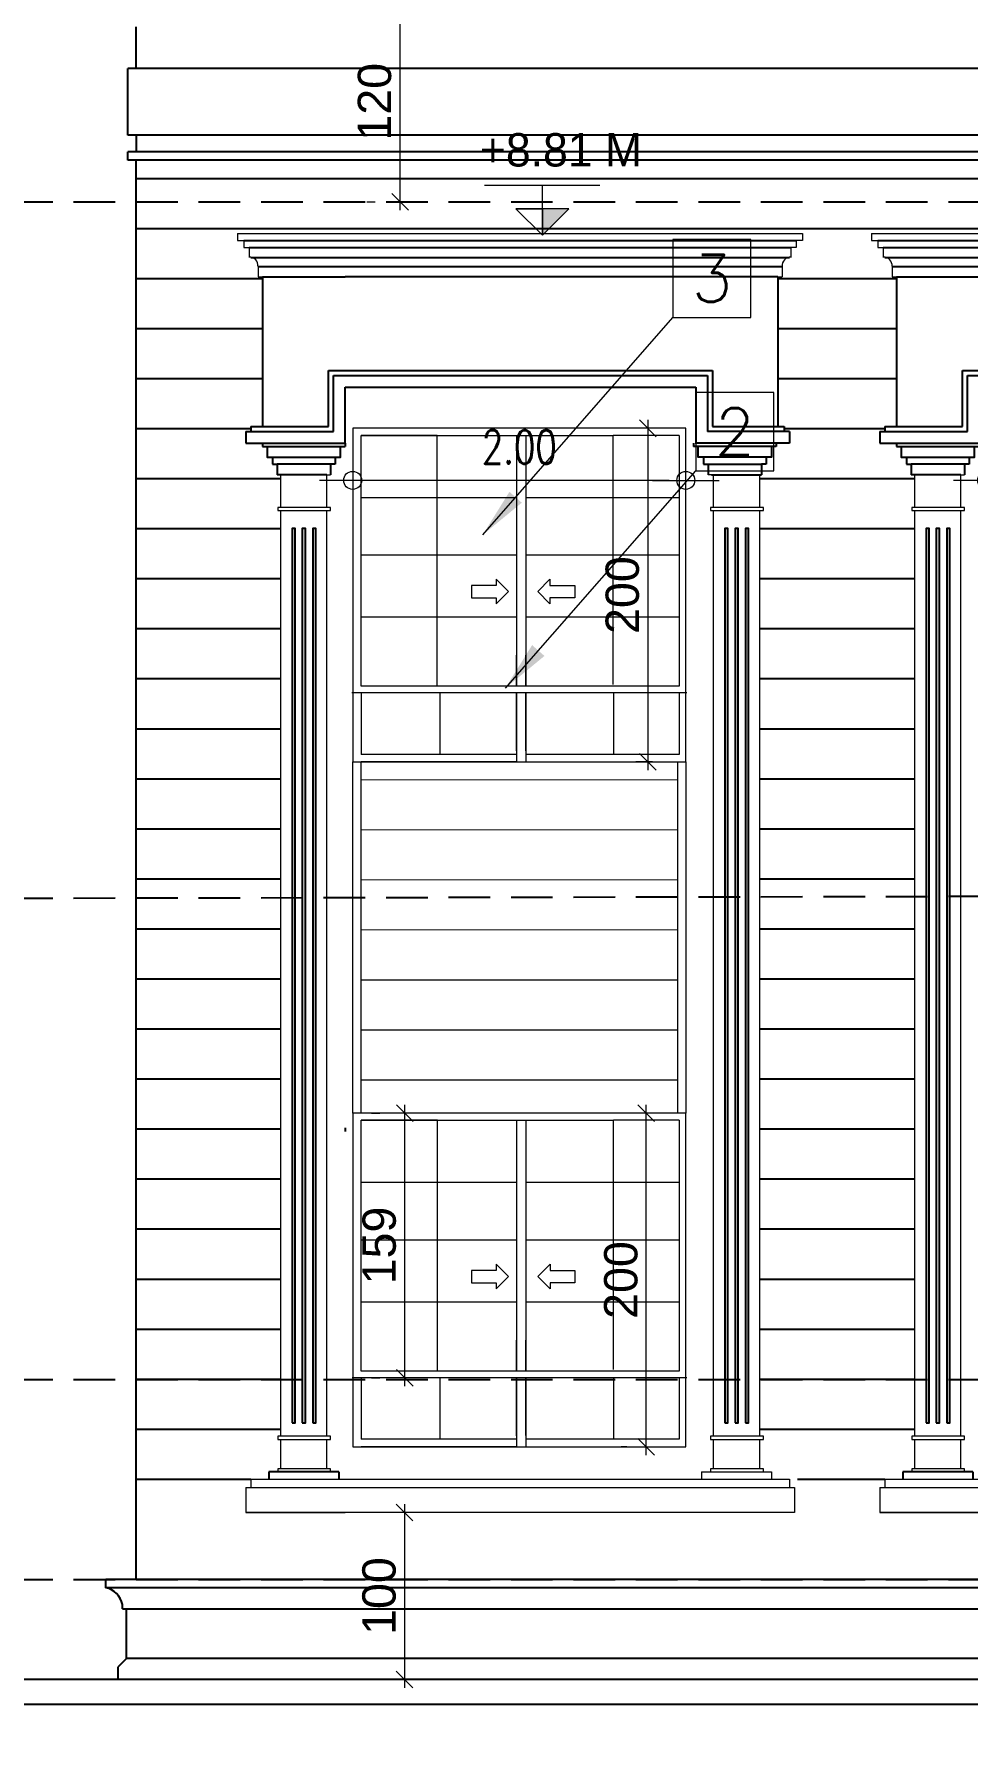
# Model space of a CAD drawing. Header units: millimetres. Extents: x -11627 to -10952, y 10244 to 10588.
# Drawn here: x -11110.8 to -11105.2, y 10409.75 to 10419.96 of the extents above; entities that cross this region are included whole.
import ezdxf
from ezdxf.enums import TextEntityAlignment as Align

# ---------------------------------------------------------------- set-up
doc = ezdxf.new("R2010")
doc.units = ezdxf.units.MM
doc.header["$PDMODE"] = 35
doc.linetypes.add('DOT', pattern=[0.25, 0, -0.25])
doc.linetypes.add('HIDDEN', pattern=[0.375, 0.25, -0.125])
doc.layers.get('0').update_dxf_attribs({"lineweight": 5})
doc.layers.get('DEFPOINTS').update_dxf_attribs({"lineweight": 5})
for name, color, linetype in [('A-ARROW', 1, 'Continuous'), ('A-ELEV 01', 7, 'Continuous'), ('A-ELEV MOULDING', 15, 'Continuous'), ('A-ELEV WINDOW', 150, 'Continuous'), ('A-OUTER DIMENSION', 52, 'Continuous'), ('A-REFLECT UP', 8, 'HIDDEN'), ('A-ROAD', 43, 'Continuous'), ('A-ROOF 01', 36, 'Continuous'), ('elev - cornice', 46, 'Continuous'), ('INSERT TEXT', 1, 'Continuous')]:
    doc.layers.add(name, color=color, linetype=linetype)
for name, color, linetype, lineweight in [('A-GEN DIMS INTERNAL', 86, 'Continuous', 5), ('A-LEVEL TAG', 23, 'Continuous', 9), ('DIM IN', 191, 'Continuous', 5), ('ELEV-BLUE', 32, 'Continuous', 9), ('Notes', 32, 'Continuous', 5)]:
    doc.layers.add(name, color=color, linetype=linetype, lineweight=lineweight)
doc.styles.add('EUROROMAN', font='eur_____.pfb', dxfattribs={"width": 0.8, "height": 0.2})
doc.styles.add('Finish-Square', font='ROMANS.shx', dxfattribs={"height": 0.2})
doc.styles.add('GROUND FLOOR XREF - option 3$0$STYLE1', font='arial.ttf', dxfattribs={"height": 0.2})
doc.styles.add('SIMPLEX', font='romans.shx', dxfattribs={"width": 0.75})
doc.dimstyles.new('D100', dxfattribs={"dimtxt": 0.2, "dimasz": 0.1, "dimexe": 0.18, "dimexo": 0.0625, "dimgap": 0.1, "dimtad": 1, "dimzin": 0, "dimdsep": 46, "dimtxsty": 'SIMPLEX', "dimblk": 'DOT1', "dimcen": 0.1, "dimse1": 1, "dimse2": 1, "dimclrd": 256, "dimclre": 256, "dimclrt": 256, "dimadec": 0, "dimazin": 0, "dimtfac": 5, "dimtix": 1, "dimtmove": 2, "dimatfit": 3, "dimfxl": 1, "dimtolj": 1, "dimtzin": 0, "dimlwd": -1, "dimlwe": -1, "dimarcsym": 0})
doc.dimstyles.new('DIM 100', dxfattribs={"dimtxt": 0.2, "dimasz": 0.1, "dimexe": 0.15, "dimexo": 0.2, "dimgap": 0.05, "dimtad": 1, "dimdec": 0, "dimlfac": 100, "dimzin": 1, "dimdsep": 46, "dimtxsty": 'GROUND FLOOR XREF - option 3$0$STYLE1', "dimblk": 'OBLIQUE', "dimcen": 0.02, "dimdle": 0.05, "dimclrd": 256, "dimclre": 6, "dimclrt": 3, "dimadec": 1, "dimazin": 0, "dimtfac": 0.9, "dimtdec": 0, "dimtix": 1, "dimtofl": 0, "dimtmove": 2, "dimatfit": 3, "dimldrblk": 'ARCHTICK', "dimfxl": 1, "dimtolj": 1, "dimtzin": 12, "dimlwd": -1, "dimlwe": -1, "dimarcsym": 0})

# ---------------------------------------------------------------- blocks, each defined once
blk = doc.blocks.new('_Oblique')
at = {"color": 0, "linetype": 'ByBlock', "lineweight": -2}
blk.add_line((-0.5, -0.5), (0.5, 0.5), dxfattribs=at)
blk = doc.blocks.new('*D41')
at = {"layer": 'A-GEN DIMS INTERNAL', "color": 6, "linetype": 'DOT', "transparency": 16777216}
for p, q in [((-11108.806, 10420.156), (-11108.756, 10420.156)), ((-11108.806, 10418.956), (-11108.756, 10418.956))]:
    blk.add_line(p, q, dxfattribs=at)
at = {"layer": 'A-GEN DIMS INTERNAL', "transparency": 16777216}
blk.add_line((-11108.606, 10418.906), (-11108.606, 10420.206), dxfattribs=at)
at = {"layer": 'DEFPOINTS', "color": 0, "transparency": 16777216}
for p in [(-11108.606, 10420.156, 5.562), (-11108.606, 10420.156), (-11108.606, 10418.956)]:
    blk.add_point(p, dxfattribs=at)
at = {"layer": 'A-GEN DIMS INTERNAL', "transparency": 16777216, "xscale": 0.1, "yscale": 0.1, "zscale": 0.1}
for p, rotation in [((-11108.606, 10420.156), 90), ((-11108.606, 10418.956), 270)]:
    blk.add_blockref('_Oblique', p, dxfattribs=dict(at, rotation=rotation))
at = {"layer": 'A-GEN DIMS INTERNAL', "color": 3, "transparency": 16777216, "insert": (-11108.758, 10419.556), "char_height": 0.2, "attachment_point": 5, "rotation": 90, "style": 'GROUND FLOOR XREF - option 3$0$STYLE1'}
blk.add_mtext('\\A1;120', dxfattribs=at)
blk = doc.blocks.new('_ArchTick')
at = {"color": 0, "linetype": 'ByBlock', "const_width": 0.15}
blk.add_lwpolyline([(-0.5, -0.5), (0.5, 0.5)], dxfattribs=at)
blk = doc.blocks.new('DOT1')
at = {"color": 0}
for p, q in [((0, -2), (0, 2)), ((-2, 0), (2, 0))]:
    blk.add_line(p, q, dxfattribs=at)
blk.add_circle((0, 0), 0.54, dxfattribs=at)
blk = doc.blocks.new('*D49')
at = {"layer": 'A-OUTER DIMENSION', "transparency": 16777216}
blk.add_line((-11113.75, 10423.506), (-11113.75, 10410.045), dxfattribs=at)
at = {"layer": 'DEFPOINTS', "color": 0, "transparency": 16777216}
for p in [(-11107.776, 10423.606, 0), (-11113.75, 10409.945), (-11110.103, 10409.945)]:
    blk.add_point(p, dxfattribs=at)
at = {"layer": 'A-OUTER DIMENSION', "transparency": 16777216, "xscale": 0.1, "yscale": 0.1, "zscale": 0.1}
for p, rotation in [((-11113.75, 10423.606), 90), ((-11113.75, 10409.945), 270)]:
    blk.add_blockref('DOT1', p, dxfattribs=dict(at, rotation=rotation))
at = {"layer": 'A-OUTER DIMENSION', "transparency": 16777216, "insert": (-11113.971, 10417.166), "char_height": 0.2, "attachment_point": 5, "rotation": 90, "style": 'SIMPLEX'}
blk.add_mtext('\\A1;13.66', dxfattribs=at)
blk = doc.blocks.new('*D1256')
at = {"layer": 'A-GEN DIMS INTERNAL', "color": 6, "linetype": 'DOT', "transparency": 16777216}
for p, q in [((-11213.825, 10332.378), (-11216.115, 10332.378)), ((-11216.064, 10331.376), (-11216.115, 10331.376))]:
    blk.add_line(p, q, dxfattribs=at)
at = {"layer": 'A-GEN DIMS INTERNAL', "transparency": 16777216}
blk.add_line((-11215.965, 10332.428), (-11215.965, 10331.326), dxfattribs=at)
at = {"layer": 'DEFPOINTS', "color": 0, "transparency": 16777216}
for p in [(-11213.625, 10332.378, -0.071), (-11215.965, 10331.376), (-11215.864, 10331.376, 5.562)]:
    blk.add_point(p, dxfattribs=at)
at = {"layer": 'A-GEN DIMS INTERNAL', "transparency": 16777216, "xscale": 0.1, "yscale": 0.1, "zscale": 0.1}
for p, rotation in [((-11215.965, 10332.378), 90), ((-11215.965, 10331.376), 270)]:
    blk.add_blockref('_Oblique', p, dxfattribs=dict(at, rotation=rotation))
at = {"layer": 'A-GEN DIMS INTERNAL', "color": 3, "transparency": 16777216, "insert": (-11216.117, 10331.877), "char_height": 0.2, "attachment_point": 5, "rotation": 90, "style": 'GROUND FLOOR XREF - option 3$0$STYLE1'}
blk.add_mtext('\\A1;100', dxfattribs=at)
blk = doc.blocks.new('*D1252')
at = {"layer": 'DEFPOINTS', "color": 0, "transparency": 16777216}
for p in [(-11216.276, 10338.879, 5.556), (-11214.277, 10338.879, 5.556), (-11216.276, 10338.567)]:
    blk.add_point(p, dxfattribs=at)
at = {"layer": 'DIM IN', "transparency": 16777216}
blk.add_line((-11214.377, 10338.567), (-11216.176, 10338.567), dxfattribs=at)
at = {"layer": 'DIM IN', "transparency": 16777216, "xscale": 0.1, "yscale": 0.1, "zscale": 0.1, "rotation": 180}
blk.add_blockref('DOT1', (-11216.276, 10338.567), dxfattribs=at)
at = {"layer": 'DIM IN', "transparency": 16777216, "xscale": 0.1, "yscale": 0.1, "zscale": 0.1}
blk.add_blockref('DOT1', (-11214.277, 10338.567), dxfattribs=at)
at = {"layer": 'DIM IN', "transparency": 16777216, "insert": (-11215.276, 10338.767), "char_height": 0.2, "attachment_point": 5, "style": 'SIMPLEX'}
blk.add_mtext('\\A1;2.00', dxfattribs=at)
blk = doc.blocks.new('*D1253')
at = {"layer": 'A-GEN DIMS INTERNAL', "transparency": 16777216}
blk.add_line((-11214.505, 10338.929), (-11214.505, 10336.829), dxfattribs=at)
at = {"layer": 'A-GEN DIMS INTERNAL', "color": 6, "linetype": 'DOT', "transparency": 16777216}
for p, q in [((-11214.477, 10338.879), (-11214.655, 10338.879)), ((-11214.477, 10336.879), (-11214.655, 10336.879))]:
    blk.add_line(p, q, dxfattribs=at)
at = {"layer": 'DEFPOINTS', "color": 0, "transparency": 16777216}
for p in [(-11214.277, 10338.879, 5.556), (-11214.505, 10336.879), (-11214.277, 10336.879, 5.556)]:
    blk.add_point(p, dxfattribs=at)
at = {"layer": 'A-GEN DIMS INTERNAL', "transparency": 16777216, "xscale": 0.1, "yscale": 0.1, "zscale": 0.1}
for p, rotation in [((-11214.505, 10338.879), 90), ((-11214.505, 10336.879), 270)]:
    blk.add_blockref('_Oblique', p, dxfattribs=dict(at, rotation=rotation))
at = {"layer": 'A-GEN DIMS INTERNAL', "color": 3, "transparency": 16777216, "insert": (-11214.657, 10337.879), "char_height": 0.2, "attachment_point": 5, "rotation": 90, "style": 'GROUND FLOOR XREF - option 3$0$STYLE1'}
blk.add_mtext('\\A1;200', dxfattribs=at)
blk = doc.blocks.new('*D1254')
at = {"layer": 'A-GEN DIMS INTERNAL', "transparency": 16777216}
blk.add_line((-11214.514, 10332.722), (-11214.514, 10334.822), dxfattribs=at)
at = {"layer": 'A-GEN DIMS INTERNAL', "color": 6, "linetype": 'DOT', "transparency": 16777216}
for p, q in [((-11214.631, 10334.772), (-11214.664, 10334.772)), ((-11214.631, 10332.772), (-11214.664, 10332.772))]:
    blk.add_line(p, q, dxfattribs=at)
at = {"layer": 'DEFPOINTS', "color": 0, "transparency": 16777216}
for p in [(-11214.514, 10334.772), (-11214.431, 10334.772, -0.007), (-11214.431, 10332.772, -0.007)]:
    blk.add_point(p, dxfattribs=at)
at = {"layer": 'A-GEN DIMS INTERNAL', "transparency": 16777216, "xscale": 0.1, "yscale": 0.1, "zscale": 0.1}
for p, rotation in [((-11214.514, 10334.772), 90), ((-11214.514, 10332.772), 270)]:
    blk.add_blockref('_Oblique', p, dxfattribs=dict(at, rotation=rotation))
at = {"layer": 'A-GEN DIMS INTERNAL', "color": 3, "transparency": 16777216, "insert": (-11214.666, 10333.772), "char_height": 0.2, "attachment_point": 5, "rotation": 90, "style": 'GROUND FLOOR XREF - option 3$0$STYLE1'}
blk.add_mtext('\\A1;200', dxfattribs=at)
blk = doc.blocks.new('*D1255')
at = {"layer": 'A-GEN DIMS INTERNAL', "transparency": 16777216}
blk.add_line((-11215.964, 10333.136), (-11215.964, 10334.822), dxfattribs=at)
at = {"layer": 'A-GEN DIMS INTERNAL', "color": 6, "linetype": 'DOT', "transparency": 16777216}
for p, q in [((-11216.164, 10334.772), (-11216.114, 10334.772)), ((-11216.164, 10333.186), (-11216.114, 10333.186))]:
    blk.add_line(p, q, dxfattribs=at)
at = {"layer": 'DEFPOINTS', "color": 0, "transparency": 16777216}
for p in [(-11215.964, 10334.772, -0.007), (-11215.964, 10334.772), (-11215.964, 10333.186, -0.007)]:
    blk.add_point(p, dxfattribs=at)
at = {"layer": 'A-GEN DIMS INTERNAL', "transparency": 16777216, "xscale": 0.1, "yscale": 0.1, "zscale": 0.1}
for p, rotation in [((-11215.964, 10334.772), 90), ((-11215.964, 10333.186), 270)]:
    blk.add_blockref('_Oblique', p, dxfattribs=dict(at, rotation=rotation))
at = {"layer": 'A-GEN DIMS INTERNAL', "color": 3, "transparency": 16777216, "insert": (-11216.116, 10333.979), "char_height": 0.2, "attachment_point": 5, "rotation": 90, "style": 'GROUND FLOOR XREF - option 3$0$STYLE1'}
blk.add_mtext('\\A1;159', dxfattribs=at)
blk = doc.blocks.new('LVL')
for p, q in [((-0.627, 0.301), (0.066, 0.301)), ((-0.28, 0), (-0.28, 0.301)), ((-0.121, 0.159), (-0.44, 0.159)), ((-0.28, 0), (-0.44, 0.159)), ((-0.28, 0), (-0.121, 0.159))]:
    blk.add_line(p, q)
blk.add_lwpolyline([(-0.44, 0.159), (-0.28, 0.159), (-0.28, 0), (-0.44, 0.159)])
blk.add_solid([(-0.121, 0.159), (-0.28, 0.159), (-0.28, 0)])
blk = doc.blocks.new('Finish-Square')
at = {"color": 0}
blk.add_lwpolyline([(-0.15, -0.15), (0.15, -0.15), (0.15, 0.15), (-0.15, 0.15)], close=True, dxfattribs=at)
at = {"color": 0, "style": 'Finish-Square'}
blk.add_attdef('1', text='', height=0.18, dxfattribs=at).set_placement((0, 0), align=Align.MIDDLE_CENTER)
blk = doc.blocks.new('tgtgtgtggg')
at = {"color": 9}
for p, q in [((-11216.225, 10336.772, -0.007), (-11214.327, 10336.773, -0.007)), ((-11216.225, 10336.472, -0.007), (-11214.327, 10336.473, -0.007)), ((-11216.225, 10336.172, -0.007), (-11214.327, 10336.173, -0.007)), ((-11216.225, 10335.872, -0.007), (-11214.326, 10335.873, -0.007)), ((-11216.225, 10335.572, -0.007), (-11214.326, 10335.573, -0.007)), ((-11216.225, 10335.272, -0.007), (-11214.326, 10335.273, -0.007)), ((-11216.225, 10334.972, -0.007), (-11214.326, 10334.973, -0.007))]:
    blk.add_line(p, q, dxfattribs=at)
at = {"layer": 'A-ARROW', "lineweight": 15}
for points, elevation in [([(-11215.416, 10337.826), (-11215.342, 10337.9), (-11215.416, 10337.974), (-11215.416, 10337.937), (-11215.564, 10337.937), (-11215.564, 10337.863), (-11215.416, 10337.863)], 5.549), ([(-11215.092, 10337.826), (-11215.166, 10337.9), (-11215.092, 10337.974), (-11215.092, 10337.937), (-11214.943, 10337.937), (-11214.943, 10337.863), (-11215.092, 10337.863)], 5.549), ([(-11215.416, 10333.719), (-11215.341, 10333.793), (-11215.416, 10333.867), (-11215.416, 10333.83), (-11215.564, 10333.83), (-11215.564, 10333.756), (-11215.416, 10333.756)], -0.013), ([(-11215.091, 10333.719), (-11215.165, 10333.793), (-11215.091, 10333.867), (-11215.091, 10333.83), (-11214.943, 10333.83), (-11214.943, 10333.756), (-11215.091, 10333.756)], -0.013)]:
    blk.add_lwpolyline(points, close=True, dxfattribs=dict(at, elevation=elevation))
at = {"layer": 'A-ELEV MOULDING'}
for p, q in [((-11216.817, 10339.787, 1.37), (-11216.817, 10338.89, 5.14)), ((-11213.725, 10339.787, -0.006), (-11213.725, 10338.89, 5.003)), ((-11216.422, 10338.89, 5.556), (-11216.422, 10339.226, 5.556)), ((-11216.422, 10339.226, 5.556), (-11214.116, 10339.226, 5.556)), ((-11216.392, 10339.196, 5.556), (-11214.146, 10339.196, 5.556)), ((-11216.392, 10338.86, 5.556), (-11216.392, 10339.196, 5.556)), ((-11214.146, 10339.196, 5.556), (-11214.146, 10338.86, 5.556)), ((-11214.116, 10339.226, 5.556), (-11214.116, 10338.89, 5.556)), ((-11216.322, 10338.79, 5.556), (-11216.322, 10339.126, 5.556)), ((-11216.322, 10339.126, 5.556), (-11214.216, 10339.126, 5.556)), ((-11214.216, 10339.126, 5.556), (-11214.216, 10338.79, 5.556)), ((-11216.887, 10338.89, 5.14), (-11216.887, 10338.86, 5.243)), ((-11216.887, 10338.89, 5.556), (-11216.422, 10338.89, 5.556)), ((-11214.116, 10338.89, 5.556), (-11213.686, 10338.89, 5.556)), ((-11213.686, 10338.89, 5.003), (-11213.686, 10338.86, 5.14)), ((-11216.917, 10338.86, 5.243), (-11216.917, 10338.79, 5.484)), ((-11216.917, 10338.86, 5.556), (-11216.392, 10338.86, 5.556)), ((-11216.917, 10338.79, 5.556), (-11216.322, 10338.79, 5.556)), ((-11216.817, 10338.79, 5.484), (-11216.817, 10338.77, 5.556)), ((-11216.817, 10338.79, 5.556), (-11216.817, 10338.77, 5.556)), ((-11216.322, 10338.79, 5.556), (-11216.322, 10338.77, 5.556)), ((-11214.23, 10338.79, 5.556), (-11214.23, 10338.77, 5.556)), ((-11213.655, 10338.79, 5.556), (-11214.22, 10338.79, 5.556)), ((-11213.655, 10338.86, 5.556), (-11214.146, 10338.86, 5.556)), ((-11213.735, 10338.79, 5.484), (-11213.735, 10338.77, 5.556)), ((-11213.735, 10338.79, 5.556), (-11213.735, 10338.77, 5.556)), ((-11213.655, 10338.86, 5.14), (-11213.655, 10338.79, 5.46)), ((-11216.758, 10338.707, 5.556), (-11216.758, 10338.664, 5.556)), ((-11216.382, 10338.707, 5.556), (-11216.382, 10338.664, 5.556)), ((-11214.17, 10338.707, 5.556), (-11214.17, 10338.664, 5.556)), ((-11213.795, 10338.707, 5.556), (-11213.795, 10338.664, 5.556)), ((-11216.382, 10338.664, 5.556), (-11216.73, 10338.664, 5.556)), ((-11216.41, 10338.664, 5.556), (-11216.41, 10338.601, 5.556)), ((-11214.17, 10338.664, 5.556), (-11213.822, 10338.664, 5.556)), ((-11214.143, 10338.664, 5.556), (-11214.143, 10338.601, 5.556)), ((-11216.322, 10334.684, -0.007), (-11216.322, 10334.663, -0.007)), ((-11216.78, 10332.621, -0.006), (-11216.78, 10332.578, -0.006)), ((-11216.36, 10332.621, -0.006), (-11216.36, 10332.578, -0.006))]:
    blk.add_line(p, q, dxfattribs=at)
for points, elevation in [([(-11216.817, 10339.787), (-11216.321, 10339.787)], -0.006), ([(-11213.725, 10339.787), (-11216.321, 10339.787)], -0.006), ([(-11216.817, 10338.77), (-11216.321, 10338.77)], 5.556), ([(-11216.789, 10338.77), (-11216.789, 10338.707), (-11216.35, 10338.707), (-11216.35, 10338.77)], 5.556), ([(-11216.768, 10338.707), (-11216.371, 10338.707)], 5.556), ([(-11213.735, 10338.77), (-11214.231, 10338.77)], 5.556), ([(-11213.763, 10338.77), (-11213.763, 10338.707), (-11214.202, 10338.707), (-11214.202, 10338.77)], 5.556), ([(-11213.784, 10338.707), (-11214.181, 10338.707)], 5.556), ([(-11216.758, 10338.664), (-11216.73, 10338.664), (-11216.73, 10338.601)], 5.556), ([(-11216.431, 10338.601), (-11216.73, 10338.601)], 5.556), ([(-11214.122, 10338.601), (-11213.822, 10338.601)], 5.556), ([(-11213.795, 10338.664), (-11213.822, 10338.664), (-11213.822, 10338.601)], 5.556), ([(-11216.36, 10332.621), (-11216.78, 10332.621)], -0.006)]:
    blk.add_lwpolyline(points, dxfattribs=dict(at, elevation=elevation))
at = {"layer": 'A-ELEV MOULDING', "elevation": -0.006}
for points in [[(-11216.64, 10332.915), (-11216.622, 10332.915), (-11216.622, 10338.279), (-11216.64, 10338.279)], [(-11216.579, 10332.915), (-11216.56, 10332.915), (-11216.56, 10338.279), (-11216.579, 10338.279)], [(-11216.516, 10332.915), (-11216.498, 10332.915), (-11216.498, 10338.279), (-11216.516, 10338.279)], [(-11214.043, 10332.915), (-11214.025, 10332.915), (-11214.025, 10338.279), (-11214.043, 10338.279)], [(-11213.981, 10332.915), (-11213.963, 10332.915), (-11213.963, 10338.279), (-11213.981, 10338.279)], [(-11213.919, 10332.915), (-11213.901, 10332.915), (-11213.901, 10338.279), (-11213.919, 10338.279)]]:
    blk.add_lwpolyline(points, close=True, dxfattribs=at)
at = {"layer": 'A-ELEV WINDOW', "lineweight": 15}
for p, q in [((-11215.769, 10338.837, 5.556), (-11216.226, 10338.837, 5.556)), ((-11215.769, 10337.333, 5.556), (-11215.769, 10338.837, 5.556)), ((-11215.293, 10338.837, 5.556), (-11215.293, 10337.333, 5.556)), ((-11215.293, 10338.837, 5.556), (-11214.712, 10338.837, 5.556)), ((-11215.238, 10338.837, 5.556), (-11215.238, 10337.333, 5.556)), ((-11214.317, 10338.837, 5.556), (-11214.712, 10338.837, 5.556)), ((-11214.712, 10337.343, 5.556), (-11214.712, 10338.837, 5.556)), ((-11215.293, 10338.463, 5.556), (-11216.226, 10338.463, 5.556)), ((-11214.317, 10338.463, 5.556), (-11215.238, 10338.463, 5.556)), ((-11215.293, 10338.118, 5.556), (-11216.226, 10338.118, 5.556)), ((-11214.317, 10338.118, 5.556), (-11215.238, 10338.118, 5.556)), ((-11215.293, 10337.746, 5.556), (-11216.226, 10337.746, 5.556)), ((-11214.317, 10337.746, 5.556), (-11215.238, 10337.746, 5.556)), ((-11214.271, 10337.293, 5.556), (-11216.281, 10337.293, 5.556)), ((-11215.752, 10336.924, 5.556), (-11215.752, 10337.293, 5.556)), ((-11215.293, 10337.293, 5.556), (-11215.293, 10336.879, 5.556)), ((-11215.238, 10337.293, 5.556), (-11215.238, 10336.879, 5.556)), ((-11214.709, 10336.924, 5.556), (-11214.709, 10337.293, 5.556)), ((-11216.275, 10334.772, -0.007), (-11216.276, 10336.879, 5.556)), ((-11215.293, 10336.924, 5.556), (-11216.226, 10336.924, 5.556)), ((-11215.293, 10336.924, 5.556), (-11216.226, 10336.924, 5.556)), ((-11215.293, 10336.879, 5.556), (-11216.226, 10336.879, 5.556)), ((-11216.225, 10334.772, -0.007), (-11216.226, 10336.879, 5.556)), ((-11214.317, 10336.924, 5.556), (-11215.238, 10336.924, 5.556)), ((-11214.327, 10336.879), (-11214.326, 10334.772, -0.007)), ((-11214.277, 10336.879), (-11214.276, 10334.772, -0.007)), ((-11215.768, 10334.73, -0.007), (-11216.225, 10334.73, -0.007)), ((-11215.768, 10333.226, -0.007), (-11215.768, 10334.73, -0.007)), ((-11215.293, 10334.73, -0.007), (-11215.293, 10333.226, -0.007)), ((-11215.293, 10334.73, -0.007), (-11214.711, 10334.73, -0.007)), ((-11215.237, 10334.73, -0.007), (-11215.237, 10333.226, -0.007)), ((-11214.316, 10334.73, -0.007), (-11214.711, 10334.73, -0.007)), ((-11214.711, 10333.236, -0.007), (-11214.711, 10334.73, -0.007)), ((-11215.293, 10334.356, -0.007), (-11216.225, 10334.356, -0.007)), ((-11214.316, 10334.356, -0.007), (-11215.237, 10334.356, -0.007)), ((-11215.293, 10334.012, -0.007), (-11216.225, 10334.012, -0.007)), ((-11214.316, 10334.012, -0.007), (-11215.237, 10334.012, -0.007)), ((-11215.293, 10333.639, -0.007), (-11216.225, 10333.639, -0.007)), ((-11214.316, 10333.639, -0.007), (-11215.237, 10333.639, -0.007)), ((-11214.27, 10333.186, -0.007), (-11216.28, 10333.186, -0.007)), ((-11215.752, 10332.817, -0.007), (-11215.752, 10333.186, -0.007)), ((-11215.293, 10333.186, -0.007), (-11215.293, 10332.772, -0.007)), ((-11215.237, 10333.186, -0.007), (-11215.237, 10332.772, -0.007)), ((-11214.708, 10332.817, -0.007), (-11214.708, 10333.186, -0.007)), ((-11215.293, 10332.817, -0.007), (-11216.225, 10332.817, -0.007)), ((-11215.293, 10332.817, -0.007), (-11216.225, 10332.817, -0.007)), ((-11215.293, 10332.772, -0.007), (-11216.225, 10332.772, -0.007)), ((-11214.316, 10332.817, -0.007), (-11215.237, 10332.817, -0.007))]:
    blk.add_line(p, q, dxfattribs=at)
for points, elevation in [([(-11216.276, 10338.879), (-11216.276, 10336.879), (-11214.277, 10336.879), (-11214.277, 10338.879)], 5.556), ([(-11216.275, 10334.772), (-11216.275, 10332.772), (-11214.276, 10332.772), (-11214.276, 10334.772)], -0.007)]:
    blk.add_lwpolyline(points, close=True, dxfattribs=dict(at, elevation=elevation))
for points, elevation in [([(-11214.317, 10338.837), (-11214.317, 10337.333), (-11216.226, 10337.333), (-11216.226, 10338.837), (-11215.293, 10338.837)], 5.556), ([(-11215.293, 10337.333), (-11215.293, 10337.519)], 5.556), ([(-11215.238, 10337.333), (-11215.238, 10337.519)], 5.556), ([(-11216.226, 10337.293), (-11216.226, 10336.924)], 5.556), ([(-11215.293, 10336.945), (-11215.293, 10337.293)], 5.556), ([(-11215.238, 10336.946), (-11215.238, 10337.293)], 5.556), ([(-11214.317, 10337.293), (-11214.317, 10336.924)], 5.556), ([(-11214.316, 10334.73), (-11214.316, 10333.226), (-11216.225, 10333.226), (-11216.225, 10334.73), (-11215.293, 10334.73)], -0.007), ([(-11215.293, 10333.226), (-11215.293, 10333.412)], -0.007), ([(-11215.237, 10333.226), (-11215.237, 10333.412)], -0.007), ([(-11216.225, 10333.186), (-11216.225, 10332.817)], -0.007), ([(-11215.293, 10332.838), (-11215.293, 10333.186)], -0.007), ([(-11215.237, 10332.839), (-11215.237, 10333.186)], -0.007), ([(-11214.316, 10333.186), (-11214.316, 10332.817)], -0.007)]:
    blk.add_lwpolyline(points, dxfattribs=dict(at, elevation=elevation))
at = {"layer": 'A-ROOF 01'}
for p, q in [((-11216.929, 10340.006, -0.006), (-11213.614, 10340.006, -0.006)), ((-11216.897, 10339.963, -0.006), (-11213.646, 10339.963, -0.006)), ((-11216.888, 10339.904, -0.006), (-11213.654, 10339.904, -0.006)), ((-11216.844, 10339.85, -0.006), (-11213.698, 10339.85, -0.006))]:
    blk.add_line(p, q, dxfattribs=at)
at = {"layer": 'DIM IN'}
for p, q in [((-11216.431, 10338.601, 5.556), (-11216.41, 10338.601, 5.556)), ((-11214.122, 10338.601, 5.556), (-11214.143, 10338.601, 5.556))]:
    blk.add_line(p, q, dxfattribs=at)
at = {"layer": 'ELEV-BLUE'}
for p, q in [((-11216.967, 10340.047, -0.006), (-11213.576, 10340.047, -0.006)), ((-11216.967, 10340.047, -0.006), (-11216.967, 10340.006, -0.006)), ((-11213.576, 10340.047, -0.006), (-11213.576, 10340.006, -0.006)), ((-11216.967, 10340.006, -0.006), (-11216.929, 10340.006, -0.006)), ((-11216.929, 10340.006, -0.006), (-11216.929, 10339.963, -0.006)), ((-11216.929, 10339.963, -0.006), (-11216.897, 10339.963, -0.006)), ((-11216.897, 10339.963, -0.006), (-11216.897, 10339.904, -0.006)), ((-11213.614, 10339.963, -0.006), (-11213.646, 10339.963, -0.006)), ((-11213.646, 10339.963, -0.006), (-11213.646, 10339.904, -0.006)), ((-11213.576, 10340.006, -0.006), (-11213.614, 10340.006, -0.006)), ((-11213.614, 10340.006, -0.006), (-11213.614, 10339.963, -0.006)), ((-11216.844, 10339.85, -0.006), (-11216.844, 10339.787, -0.006)), ((-11213.698, 10339.85, -0.006), (-11213.698, 10339.787, -0.006)), ((-11216.844, 10339.787, -0.006), (-11213.698, 10339.787, -0.006)), ((-11216.887, 10332.578, -0.006), (-11216.887, 10332.528, 0.097)), ((-11216.887, 10332.578, -0.006), (-11213.655, 10332.578, -0.006)), ((-11214.183, 10332.621, -0.006), (-11214.183, 10332.578, -0.006)), ((-11213.762, 10332.621, -0.006), (-11213.762, 10332.578, -0.006)), ((-11213.655, 10332.578, -0.422), (-11213.655, 10332.528, -0.319)), ((-11216.917, 10332.528, 0.097), (-11216.917, 10332.378, 0.337)), ((-11216.917, 10332.528, -0.006), (-11213.625, 10332.528, -0.006)), ((-11213.625, 10332.528, -0.319), (-11213.625, 10332.378, -0.078)), ((-11216.917, 10332.378, 0.409), (-11216.322, 10332.378, 0.409)), ((-11213.625, 10332.378, -0.078), (-11216.917, 10332.378, -0.006))]:
    blk.add_line(p, q, dxfattribs=at)
for points, elevation in [([(-11216.431, 10338.405), (-11216.431, 10338.601), (-11216.709, 10338.601), (-11216.709, 10338.405)], 5.556), ([(-11213.833, 10338.405), (-11213.833, 10338.601), (-11214.112, 10338.601), (-11214.112, 10338.405)], 5.556), ([(-11216.709, 10338.386), (-11216.709, 10332.835)], 5.556), ([(-11216.431, 10332.835), (-11216.431, 10338.386)], 5.556), ([(-11214.112, 10338.386), (-11214.112, 10332.835)], 5.556), ([(-11213.833, 10332.835), (-11213.833, 10338.386)], 5.556), ([(-11216.709, 10332.816), (-11216.709, 10332.64)], 5.556), ([(-11216.431, 10332.64), (-11216.431, 10332.816)], 5.556), ([(-11214.112, 10332.816), (-11214.112, 10332.64)], 5.556), ([(-11213.833, 10332.64), (-11213.833, 10332.816)], 5.556), ([(-11216.709, 10332.621), (-11216.431, 10332.621)], 5.556), ([(-11214.183, 10332.621), (-11213.762, 10332.621)], -0.006), ([(-11214.112, 10332.621), (-11213.833, 10332.621)], 5.556)]:
    blk.add_lwpolyline(points, dxfattribs=dict(at, elevation=elevation))
for points in [[(-11216.409, 10338.405), (-11216.725, 10338.405), (-11216.725, 10338.386), (-11216.409, 10338.386)], [(-11213.811, 10338.405), (-11214.128, 10338.405), (-11214.128, 10338.386), (-11213.811, 10338.386)], [(-11216.409, 10332.835), (-11216.725, 10332.835), (-11216.725, 10332.816), (-11216.409, 10332.816)], [(-11213.811, 10332.835), (-11214.128, 10332.835), (-11214.128, 10332.816), (-11213.811, 10332.816)]]:
    blk.add_lwpolyline(points, close=True, dxfattribs=at)
at = {"layer": 'ELEV-BLUE', "elevation": -0.006}
for points in [[(-11216.409, 10332.64), (-11216.725, 10332.64), (-11216.725, 10332.621), (-11216.409, 10332.621)], [(-11213.811, 10332.64), (-11214.128, 10332.64), (-11214.128, 10332.621), (-11213.811, 10332.621)]]:
    blk.add_lwpolyline(points, close=True, dxfattribs=at)
at = {"layer": 'ELEV-BLUE'}
for centre, start, end in [((-11216.893, 10339.856, -0.006), 353.4775, 94.8836), ((-11213.65, 10339.856, -0.006), 85.1164, 186.5225)]:
    blk.add_arc(centre, 0.0488, start, end, dxfattribs=at)
at = {"layer": 'A-GEN DIMS INTERNAL'}
for base, p1, p2, picture, middle in [((-11214.505, 10336.879), (-11214.277, 10338.879, 5.556), (-11214.277, 10336.879, 5.556), '*D1253', (-11214.657, 10337.879)), ((-11215.964, 10334.772), (-11215.964, 10333.186, -0.007), (-11215.964, 10334.772, -0.007), '*D1255', (-11216.116, 10333.979)), ((-11214.514, 10334.772), (-11214.431, 10332.772, -0.007), (-11214.431, 10334.772, -0.007), '*D1254', (-11214.666, 10333.772)), ((-11215.965, 10331.376, -0.007), (-11213.625, 10332.378, -0.078), (-11215.864, 10331.376, 5.555), '*D1256', (-11216.117, 10331.877, -0.007))]:
    dim = blk.add_linear_dim(base=base, p1=p1, p2=p2, angle=90, dimstyle='DIM 100', dxfattribs=at)
    dim.commit()
    dim.dimension.update_dxf_attribs({"geometry": picture, "text_midpoint": middle})
at = {"layer": 'DIM IN'}
dim = blk.add_linear_dim(base=(-11216.276, 10338.567), p1=(-11214.277, 10338.879, 5.556), p2=(-11216.276, 10338.879, 5.556), dimstyle='D100', dxfattribs=at)
dim.commit()
dim.dimension.update_dxf_attribs({"geometry": '*D1252', "text_midpoint": (-11215.276, 10338.767)})

msp = doc.modelspace()

# ---------------------------------------------------------------- linework, layer by layer
at = {"layer": 'A-ELEV 01'}
for p, q in [((-11110.19, 10419.756, -0.003), (-11110.19, 10420.006, -0.003)), ((-11101.769, 10419.756, 0.001), (-11110.24, 10419.756, -0.003)), ((-11110.24, 10419.356, -0.003), (-11110.24, 10419.756, -0.003)), ((-11101.769, 10419.356, 0.005), (-11110.24, 10419.356, -0.003)), ((-11110.19, 10419.356, -0.01), (-11110.19, 10419.256, -0.01)), ((-11101.769, 10419.256, 0.005), (-11110.24, 10419.256, -0.003)), ((-11110.24, 10419.206, -0.003), (-11110.24, 10419.256, -0.003)), ((-11101.769, 10419.206, 0.005), (-11110.24, 10419.206, -0.003)), ((-11110.19, 10410.695), (-11110.19, 10419.206))]:
    msp.add_line(p, q, dxfattribs=at)
at = {"layer": 'A-ELEV MOULDING'}
msp.add_line((-11077.705, 10410.095, 0.006), (-11123.305, 10410.095, 0.006), dxfattribs=at)
at = {"layer": 'A-REFLECT UP'}
for p, q in [((-11113.19, 10418.956), (-11088.19, 10418.956)), ((-11113.19, 10414.776), (-11088.19, 10414.826)), ((-11113.19, 10411.895), (-11098.269, 10411.895)), ((-11113.19, 10410.695), (-11098.269, 10410.695))]:
    msp.add_line(p, q, dxfattribs=at)
at = {"layer": 'A-ROAD'}
msp.add_line((-11077.705, 10409.945, 0.006), (-11123.305, 10409.945, 0.006), dxfattribs=at)
at = {"layer": 'DIM IN'}
msp.add_line((-11110.247, 10410.221), (-11110.247, 10410.52, 0.006), dxfattribs=at)
at = {"layer": 'elev - cornice', "ltscale": 2}
for p, q in [((-11110.372, 10410.645, 0.006), (-11110.372, 10410.695, 0.006)), ((-11101.769, 10410.695, 0.006), (-11110.372, 10410.695, 0.006)), ((-11101.769, 10410.645, 0.006), (-11110.372, 10410.645, 0.006)), ((-11110.272, 10410.52, 0.006), (-11110.272, 10410.545, 0.006)), ((-11110.272, 10410.52, 0.006), (-11101.769, 10410.52, 0.006)), ((-11110.247, 10410.221), (-11110.247, 10410.52, 0.006)), ((-11110.247, 10410.221), (-11110.297, 10410.171)), ((-11101.769, 10410.221), (-11110.247, 10410.221)), ((-11110.297, 10410.096), (-11110.297, 10410.171))]:
    msp.add_line(p, q, dxfattribs=at)
msp.add_arc((-11110.395, 10410.523, 0.006), 0.125, 10.4969, 79.5031, dxfattribs=at)
at = {"layer": 'INSERT TEXT', "color": 9}
for p, q in [((-11101.769, 10419.095), (-11110.19, 10419.095)), ((-11101.769, 10418.795), (-11110.19, 10418.795)), ((-11109.432, 10418.495, 5.568), (-11110.19, 10418.495, 5.568)), ((-11105.627, 10418.495, 5.568), (-11106.339, 10418.495, 5.568)), ((-11109.432, 10418.195, 5.568), (-11110.19, 10418.195, 5.568)), ((-11105.627, 10418.195, 5.568), (-11106.339, 10418.195, 5.568)), ((-11109.432, 10417.895, 5.568), (-11110.19, 10417.895, 5.568)), ((-11105.627, 10417.895, 5.568), (-11106.339, 10417.895, 5.568)), ((-11109.502, 10417.595, 5.568), (-11110.19, 10417.595, 5.568)), ((-11105.697, 10417.595, 5.568), (-11106.301, 10417.595, 5.568)), ((-11109.323, 10417.295, 5.568), (-11110.19, 10417.295, 5.568)), ((-11105.518, 10417.295, 5.568), (-11106.448, 10417.295, 5.568)), ((-11109.323, 10416.995, 5.568), (-11110.19, 10416.995, 5.568)), ((-11105.518, 10416.995, 5.568), (-11106.448, 10416.995, 5.568)), ((-11109.323, 10416.695, 5.568), (-11110.19, 10416.695, 5.568)), ((-11105.518, 10416.695, 5.568), (-11106.448, 10416.695, 5.568)), ((-11109.323, 10416.395, 5.568), (-11110.19, 10416.395, 5.568)), ((-11105.518, 10416.395, 5.568), (-11106.448, 10416.395, 5.568)), ((-11109.323, 10416.095, 5.568), (-11110.19, 10416.095, 5.568)), ((-11105.518, 10416.095, 5.568), (-11106.448, 10416.095, 5.568)), ((-11109.323, 10415.795, 5.568), (-11110.19, 10415.795, 5.568)), ((-11105.518, 10415.795, 5.568), (-11106.448, 10415.795, 5.568)), ((-11109.323, 10415.495, 5.568), (-11110.19, 10415.495, 5.568)), ((-11105.518, 10415.495, 5.568), (-11106.448, 10415.495, 5.568)), ((-11109.323, 10415.195, 5.568), (-11110.19, 10415.195, 5.568)), ((-11105.518, 10415.195, 5.568), (-11106.448, 10415.195, 5.568)), ((-11109.323, 10414.895, 5.568), (-11110.19, 10414.895, 5.568)), ((-11105.518, 10414.895, 5.568), (-11106.448, 10414.895, 5.568)), ((-11109.323, 10414.595, 5.568), (-11110.19, 10414.595, 5.568)), ((-11105.518, 10414.595, 5.568), (-11106.448, 10414.595, 5.568)), ((-11109.323, 10414.295, 5.568), (-11110.19, 10414.295, 5.568)), ((-11105.518, 10414.295, 5.568), (-11106.448, 10414.295, 5.568)), ((-11109.323, 10413.995, 5.568), (-11110.19, 10413.995, 5.568)), ((-11105.518, 10413.995, 5.568), (-11106.448, 10413.995, 5.568)), ((-11109.323, 10413.695, 5.568), (-11110.19, 10413.695, 5.568)), ((-11105.518, 10413.695, 5.568), (-11106.448, 10413.695, 5.568)), ((-11109.323, 10413.395, 5.568), (-11110.19, 10413.395, 5.568)), ((-11105.518, 10413.395, 5.568), (-11106.448, 10413.395, 5.568)), ((-11109.323, 10413.095, 5.568), (-11110.19, 10413.095, 5.568)), ((-11105.518, 10413.095, 5.568), (-11106.448, 10413.095, 5.568)), ((-11109.323, 10412.795, 5.568), (-11110.19, 10412.795, 5.568)), ((-11105.518, 10412.795, 5.568), (-11106.448, 10412.795, 5.568)), ((-11109.323, 10412.495, 5.568), (-11110.19, 10412.495, 5.568)), ((-11105.518, 10412.495, 5.568), (-11106.448, 10412.495, 5.568)), ((-11109.323, 10412.195, 5.568), (-11110.19, 10412.195, 5.568)), ((-11105.518, 10412.195, 5.568), (-11106.448, 10412.195, 5.568)), ((-11109.323, 10411.895, 5.568), (-11110.19, 10411.895, 5.568)), ((-11105.518, 10411.895, 5.568), (-11106.448, 10411.895, 5.568)), ((-11109.323, 10411.595, 5.568), (-11110.19, 10411.595, 5.568)), ((-11105.518, 10411.595, 5.568), (-11106.448, 10411.595, 5.568)), ((-11109.502, 10411.295, 5.568), (-11110.19, 10411.295, 5.568)), ((-11105.697, 10411.295, 5.568), (-11106.22, 10411.295, 5.568))]:
    msp.add_line(p, q, dxfattribs=at)

# ---------------------------------------------------------------- block references
at = {"layer": 'A-GEN DIMS INTERNAL'}
msp.add_blockref('tgtgtgtggg', (111.191, 78.719, 0.006), dxfattribs=at)
at = {"layer": 'A-LEVEL TAG'}
msp.add_blockref('LVL', (-11107.472, 10418.756, 0.001), dxfattribs=at)
at = {"layer": 'DIM IN'}
msp.add_blockref('tgtgtgtggg', (107.386, 78.719, -5.556), dxfattribs=at)
at = {"layer": 'Notes', "xscale": 1.559999999999999, "yscale": 1.559999999999999, "zscale": 1.559999999999999}
for p, values in [((-11106.734, 10418.497, 0.002), {'1': '3'}), ((-11106.597, 10417.578), {'1': '2'})]:
    msp.add_blockref('Finish-Square', p, dxfattribs=at).add_auto_attribs(values)

# ---------------------------------------------------------------- texts
at = {"layer": 'A-LEVEL TAG', "style": 'EUROROMAN'}
msp.add_text('+8.81 M', height=0.2, dxfattribs=at).set_placement((-11108.127, 10419.168, 0.001))

# ---------------------------------------------------------------- dimensions: what is measured, and where the dimension line sits
at = {"layer": 'A-GEN DIMS INTERNAL'}
dim = msp.add_linear_dim(base=(-11108.606, 10420.156), p1=(-11108.606, 10418.956), p2=(-11108.606, 10420.156, 5.562), angle=90, dimstyle='DIM 100', dxfattribs=at)
dim.commit()
dim.dimension.update_dxf_attribs({"geometry": '*D41', "text_midpoint": (-11108.758, 10419.556)})
at = {"layer": 'A-OUTER DIMENSION'}
dim = msp.add_linear_dim(base=(-11113.75, 10409.945), p1=(-11107.776, 10423.606, 0), p2=(-11110.103, 10409.945), angle=90, dimstyle='D100', dxfattribs=at)
dim.commit()
dim.dimension.update_dxf_attribs({"geometry": '*D49', "text_midpoint": (-11113.971, 10417.166), "dimtype": 160})

# ---------------------------------------------------------------- leaders
at = {"layer": 'Notes'}
for points in [[(-11108.11, 10416.959, 0.002), (-11106.968, 10418.263, 0.002)], [(-11107.974, 10416.04), (-11106.831, 10417.344)]]:
    msp.add_leader(points, dimstyle='D100', override={"dimasz": 0.3, "dimfxl": 0, "dimfxlon": 1, "dimarcsym": 1}, dxfattribs=at)

doc.saveas('drawing.dxf')
